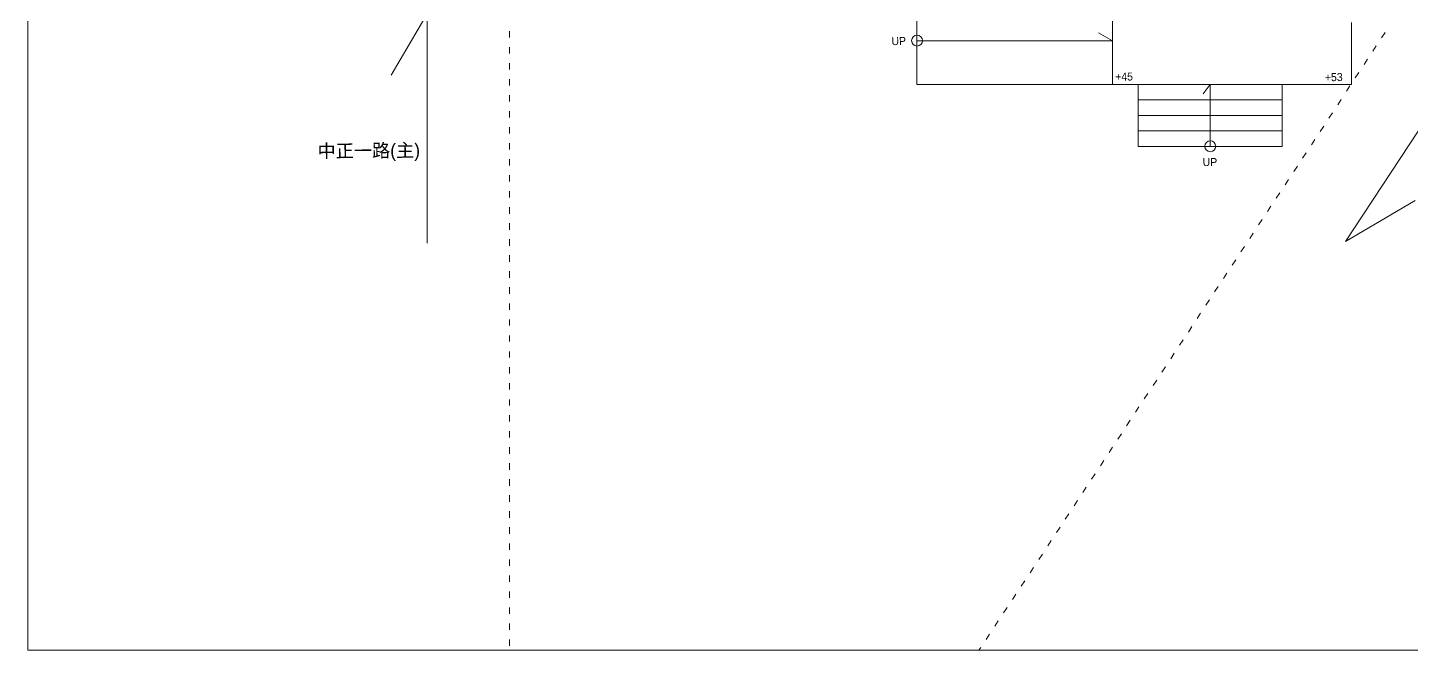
# Model space of a CAD drawing. Header units: millimetres. Extents: x 207 to 4295, y 182 to 3002.
# Drawn here: x 207 to 2802, y 182 to 1349 of the extents above; entities that cross this region are included whole.
import ezdxf

# ---------------------------------------------------------------- set-up
doc = ezdxf.new("R2010")
doc.units = ezdxf.units.MM
doc.layers.add('PDF_0', color=7, linetype='Continuous')
doc.layers.add('PDF_文字', color=7, linetype='Continuous')
doc.styles.add('PDF PMingLiU', font='')
doc.styles.get('PDF PMingLiU').set_extended_font_data('PMingLiU')

msp = doc.modelspace()

# ---------------------------------------------------------------- linework, layer by layer
at = {"layer": 'PDF_0', "lineweight": 20}
msp.add_lwpolyline([(207.4, 3001.8), (4295.2, 3001.8), (4295.2, 181.6), (207.4, 181.6)], close=True, dxfattribs=at)
for points in [[(2241.5, 1241.8), (1874.6, 1241.8), (1874.6, 1406.2)], [(2689.7, 1358.1), (2689.7, 1241.8), (2241.5, 1241.8), (2241.5, 1406.2)], [(956.1, 944.4), (956.1, 1374.4), (888.9, 1259.5)], [(1110.5, 1342.2), (1110.5, 1329.9)], [(1874.6, 1324), (2241.5, 1324), (2215.2, 1338.6)], [(2752.8, 1339.5), (2746, 1329.5)], [(1110.5, 1312.2), (1110.5, 1300)], [(2916.7, 1309.9), (2678.3, 948.1), (2809.1, 1024.8)], [(2736, 1314.5), (2729.6, 1304.5)], [(1110.5, 1282.3), (1110.5, 1270)], [(2719.6, 1289.5), (2713.3, 1279.5)], [(1110.5, 1251.8), (1110.5, 1240)], [(2703.3, 1264.5), (2696.5, 1254.6)], [(1110.5, 1221.9), (1110.5, 1210.1)], [(2289.6, 1241.8), (2289.6, 1126.1), (2559.4, 1126.1), (2559.4, 1241.8)], [(2424.5, 1126.1), (2424.5, 1241.8), (2411.3, 1224.6)], [(2686.5, 1239.6), (2680.1, 1229.6)], [(2289.6, 1213.2), (2559.4, 1213.2)], [(2670.1, 1214.1), (2663.8, 1204.2)], [(1110.5, 1191.9), (1110.5, 1180.1)], [(2289.6, 1184.2), (2559.4, 1184.2)], [(2653.8, 1189.2), (2647, 1179.2)], [(1110.5, 1161.9), (1110.5, 1150.1)], [(2289.6, 1155.1), (2559.4, 1155.1)], [(2637.5, 1164.2), (2630.6, 1154.2)], [(1110.5, 1132), (1110.5, 1120.2)], [(2620.7, 1139.2), (2614.3, 1129.2)], [(1110.5, 1102), (1110.5, 1090.2)], [(2604.3, 1114.3), (2597.5, 1104.3)], [(1110.5, 1072), (1110.5, 1060.2)], [(2571.2, 1063.9), (2564.8, 1053.9)], [(2588, 1088.8), (2581.2, 1078.8)], [(1110.5, 1042.1), (1110.5, 1030.3)], [(2554.8, 1038.9), (2548.5, 1028.9)], [(1110.5, 1012.1), (1110.5, 999.8)], [(2538.5, 1013.9), (2531.7, 1003.9)], [(2521.7, 988.9), (2515.3, 978.9)], [(1110.5, 982.1), (1110.5, 969.9)], [(2505.3, 963.5), (2499, 953.5)], [(1110.5, 952.2), (1110.5, 939.9)], [(2489, 938.5), (2482.2, 928.5)], [(1110.5, 922.2), (1110.5, 909.9)], [(2472.6, 913.6), (2465.8, 903.6)], [(1110.5, 892.2), (1110.5, 880)], [(2455.8, 888.6), (2449.5, 878.6)], [(1110.5, 862.3), (1110.5, 850)], [(2439.5, 863.6), (2432.7, 853.2)], [(1110.5, 831.8), (1110.5, 820)], [(2423.1, 838.2), (2416.3, 828.2)], [(2406.3, 813.2), (2400, 803.2)], [(1110.5, 801.9), (1110.5, 790.1)], [(2390, 788.2), (2383.6, 778.2)], [(1110.5, 771.9), (1110.5, 760.1)], [(2373.6, 763.3), (2366.8, 753.3)], [(1110.5, 741.9), (1110.5, 730.1)], [(2356.8, 738.3), (2350.5, 727.8)], [(1110.5, 712), (1110.5, 700.2)], [(2340.5, 712.9), (2334.1, 702.9)], [(1110.5, 682), (1110.5, 670.2)], [(2324.2, 687.9), (2317.3, 677.9)], [(1110.5, 652), (1110.5, 640.2)], [(2307.8, 662.9), (2301, 652.9)], [(2291, 637.9), (2284.7, 628)], [(1110.5, 622.1), (1110.5, 610.2)], [(2274.7, 613), (2267.9, 602.5)], [(1110.5, 592.1), (1110.5, 580.3)], [(2258.3, 587.5), (2251.5, 577.6)], [(1110.5, 562.1), (1110.5, 549.9)], [(2241.5, 562.6), (2235.2, 552.6)], [(1110.5, 532.2), (1110.5, 519.9)], [(2225.2, 537.6), (2218.8, 527.6)], [(1110.5, 502.2), (1110.5, 489.9)], [(2208.8, 512.6), (2202, 502.6)], [(1110.5, 472.2), (1110.5, 460)], [(2192, 487.2), (2185.7, 477.2)], [(1110.5, 442.2), (1110.5, 430)], [(2175.7, 462.2), (2169.3, 452.2)], [(2159.3, 437.3), (2152.5, 427.3)], [(1110.5, 412.3), (1110.5, 400)], [(2143, 412.3), (2136.2, 402.3)], [(1110.5, 381.9), (1110.5, 370.1)], [(2126.2, 387.3), (2119.8, 377.3)], [(1110.5, 351.9), (1110.5, 340.1)], [(2109.8, 361.9), (2103, 351.9)], [(1110.5, 321.9), (1110.5, 310.1)], [(2076.7, 311.9), (2070.3, 301.9)], [(2093.5, 336.9), (2086.7, 326.9)], [(1110.5, 292), (1110.5, 280.2)], [(2060.3, 287), (2054, 277)], [(1110.5, 262), (1110.5, 250.2)], [(2044, 262), (2037.2, 252)], [(2027.2, 236.6), (2020.8, 226.6)], [(1110.5, 232), (1110.5, 220.2)], [(2010.9, 211.6), (2004.5, 201.6)], [(1110.5, 202.1), (1110.5, 190.2)], [(1994.5, 186.6), (1990.9, 181.6)]]:
    msp.add_lwpolyline(points, dxfattribs=at)
for centre in [(1874.9, 1324.3), (2424.7, 1126.3)]:
    msp.add_circle(centre, 10.2, dxfattribs=at)

# ---------------------------------------------------------------- texts
at = {"layer": 'PDF_文字', "attachment_point": 7, "style": 'PDF PMingLiU'}
for s, insert, char_height, rotation in [('UP', (1827, 1315.6), 15, 0.9724), ('+45', (2246.5, 1248.9), 15, 0.7964), ('+53', (2639.7, 1247.9), 15, 0.7964), ('中正一路(主)', (750.9, 1097.3), 25, 0.4945)]:
    msp.add_mtext(s, dxfattribs=dict(at, insert=insert, char_height=char_height, rotation=rotation))
at = {"layer": 'PDF_文字', "insert": (2410.4, 1089), "char_height": 15, "attachment_point": 7, "style": 'PDF PMingLiU'}
msp.add_mtext('UP', dxfattribs=at)

doc.saveas('drawing.dxf')
